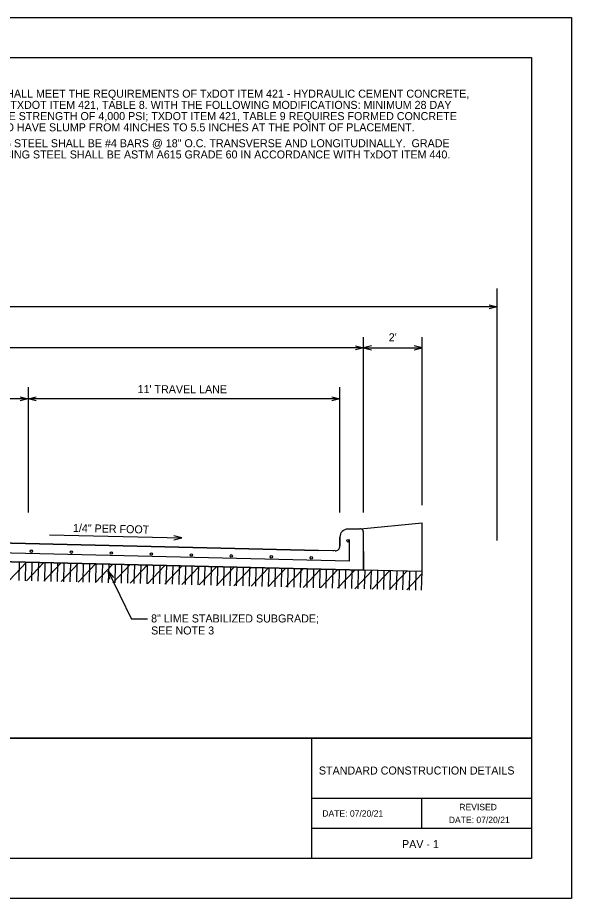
# Model space of a CAD drawing. Extents: x 2082772.9 to 2082789.9, y 13331290.1 to 13331301.1.
# Drawn here: x 2082783 to 2082789.92, y 13331290.06 to 13331301.06 of the extents above; entities that cross this region are included whole.
import ezdxf

# ---------------------------------------------------------------- set-up
doc = ezdxf.new("R2010")
doc.units = 0
for name, color, linetype in [('Detail', 7, 'Continuous'), ('Detail Label', 7, 'Continuous'), ('Non-Print', 7, 'Continuous'), ('Sheet Title Block', 7, 'Continuous')]:
    doc.layers.add(name, color=color, linetype=linetype)

msp = doc.modelspace()

# ---------------------------------------------------------------- linework, layer by layer
at = {"layer": 'Detail'}
for p, q in [((2082787.286, 13331294.679), (2082788.053, 13331294.754)), ((2082788.053, 13331294.146), (2082788.053, 13331294.754)), ((2082787.027, 13331294.466), (2082787.027, 13331294.577)), ((2082787.027, 13331294.577), (2082787.027, 13331294.466)), ((2082787.266, 13331294.677), (2082787.127, 13331294.677)), ((2082787.266, 13331294.677), (2082787.127, 13331294.677)), ((2082787.32, 13331294.397), (2082787.32, 13331294.64)), ((2082787.32, 13331294.397), (2082787.32, 13331294.64)), ((2082786.761, 13331294.411), (2082781.67, 13331294.533)), ((2082781.67, 13331294.533), (2082786.761, 13331294.411)), ((2082787.142, 13331294.548), (2082787.141, 13331294.275)), ((2082787.141, 13331294.275), (2082781.67, 13331294.407)), ((2082786.966, 13331294.406), (2082786.761, 13331294.411)), ((2082786.966, 13331294.406), (2082786.761, 13331294.411)), ((2082787.32, 13331294.397), (2082787.32, 13331294.164)), ((2082787.32, 13331294.164), (2082787.32, 13331294.397)), ((2082781.67, 13331294.3), (2082787.32, 13331294.164)), ((2082787.32, 13331294.164), (2082781.67, 13331294.3)), ((2082782.893, 13331294.037), (2082783.11, 13331294.265)), ((2082783.017, 13331294.034), (2082783.022, 13331294.267)), ((2082783.097, 13331294.032), (2082783.102, 13331294.265)), ((2082783.109, 13331294.032), (2082783.326, 13331294.26)), ((2082783.177, 13331294.03), (2082783.182, 13331294.263)), ((2082783.257, 13331294.028), (2082783.262, 13331294.262)), ((2082783.325, 13331294.027), (2082783.542, 13331294.255)), ((2082783.337, 13331294.026), (2082783.342, 13331294.26)), ((2082783.417, 13331294.024), (2082783.422, 13331294.258)), ((2082783.497, 13331294.022), (2082783.502, 13331294.256)), ((2082783.541, 13331294.021), (2082783.758, 13331294.25)), ((2082783.577, 13331294.02), (2082783.582, 13331294.254)), ((2082783.657, 13331294.019), (2082783.662, 13331294.252)), ((2082783.737, 13331294.017), (2082783.742, 13331294.25)), ((2082783.757, 13331294.016), (2082783.974, 13331294.244)), ((2082783.817, 13331294.015), (2082783.822, 13331294.248)), ((2082783.897, 13331294.013), (2082783.902, 13331294.246)), ((2082783.976, 13331294.011), (2082783.982, 13331294.244)), ((2082784.056, 13331294.009), (2082784.062, 13331294.242)), ((2082784.136, 13331294.007), (2082784.142, 13331294.24)), ((2082783.973, 13331294.011), (2082784.19, 13331294.239)), ((2082784.189, 13331294.006), (2082784.406, 13331294.234)), ((2082784.216, 13331294.005), (2082784.222, 13331294.238)), ((2082784.296, 13331294.003), (2082784.302, 13331294.237)), ((2082784.376, 13331294.001), (2082784.382, 13331294.235)), ((2082784.405, 13331294), (2082784.623, 13331294.229)), ((2082784.456, 13331293.999), (2082784.462, 13331294.233)), ((2082784.536, 13331293.997), (2082784.542, 13331294.231)), ((2082784.616, 13331293.995), (2082784.622, 13331294.229)), ((2082784.621, 13331293.995), (2082784.839, 13331294.224)), ((2082784.696, 13331293.993), (2082784.702, 13331294.227)), ((2082784.776, 13331293.992), (2082784.782, 13331294.225)), ((2082784.837, 13331293.99), (2082785.055, 13331294.218)), ((2082784.856, 13331293.99), (2082784.862, 13331294.223)), ((2082784.936, 13331293.988), (2082784.942, 13331294.221)), ((2082785.016, 13331293.986), (2082785.022, 13331294.219)), ((2082785.053, 13331293.985), (2082785.271, 13331294.213)), ((2082785.096, 13331293.984), (2082785.102, 13331294.217)), ((2082785.176, 13331293.982), (2082785.182, 13331294.215)), ((2082785.256, 13331293.98), (2082785.262, 13331294.213)), ((2082785.269, 13331293.98), (2082785.487, 13331294.208)), ((2082785.336, 13331293.978), (2082785.342, 13331294.211)), ((2082785.416, 13331293.976), (2082785.422, 13331294.21)), ((2082785.485, 13331293.974), (2082785.703, 13331294.203)), ((2082785.496, 13331293.974), (2082785.502, 13331294.208)), ((2082785.576, 13331293.972), (2082785.582, 13331294.206)), ((2082785.656, 13331293.97), (2082785.662, 13331294.204)), ((2082785.701, 13331293.969), (2082785.919, 13331294.198)), ((2082785.736, 13331293.968), (2082785.742, 13331294.202)), ((2082785.816, 13331293.967), (2082785.822, 13331294.2)), ((2082785.896, 13331293.965), (2082785.902, 13331294.198)), ((2082785.917, 13331293.964), (2082786.135, 13331294.192)), ((2082785.976, 13331293.963), (2082785.982, 13331294.196)), ((2082786.056, 13331293.961), (2082786.062, 13331294.194)), ((2082786.133, 13331293.959), (2082786.351, 13331294.187)), ((2082786.136, 13331293.959), (2082786.141, 13331294.192)), ((2082786.216, 13331293.957), (2082786.221, 13331294.19)), ((2082786.296, 13331293.955), (2082786.301, 13331294.188)), ((2082786.349, 13331293.954), (2082786.567, 13331294.182)), ((2082786.376, 13331293.953), (2082786.381, 13331294.186)), ((2082786.456, 13331293.951), (2082786.461, 13331294.184)), ((2082786.536, 13331293.949), (2082786.541, 13331294.183)), ((2082786.566, 13331293.948), (2082786.783, 13331294.177)), ((2082786.616, 13331293.947), (2082786.621, 13331294.181)), ((2082786.696, 13331293.945), (2082786.701, 13331294.179)), ((2082786.776, 13331293.943), (2082786.781, 13331294.177)), ((2082786.782, 13331293.943), (2082786.999, 13331294.172)), ((2082786.856, 13331293.941), (2082786.861, 13331294.175)), ((2082786.936, 13331293.94), (2082786.941, 13331294.173)), ((2082786.998, 13331293.938), (2082787.215, 13331294.166)), ((2082787.016, 13331293.938), (2082787.021, 13331294.171)), ((2082787.096, 13331293.936), (2082787.101, 13331294.169)), ((2082787.176, 13331293.934), (2082787.181, 13331294.167)), ((2082787.214, 13331293.933), (2082787.431, 13331294.161)), ((2082787.256, 13331293.932), (2082787.261, 13331294.165)), ((2082788.053, 13331294.146), (2082787.32, 13331294.164)), ((2082787.336, 13331293.93), (2082787.341, 13331294.163)), ((2082787.415, 13331293.928), (2082787.421, 13331294.161)), ((2082787.43, 13331293.928), (2082787.647, 13331294.156)), ((2082787.495, 13331293.926), (2082787.501, 13331294.159)), ((2082787.575, 13331293.924), (2082787.581, 13331294.158)), ((2082787.646, 13331293.922), (2082787.863, 13331294.151)), ((2082787.655, 13331293.922), (2082787.661, 13331294.156)), ((2082787.735, 13331293.92), (2082787.741, 13331294.154)), ((2082787.815, 13331293.918), (2082787.821, 13331294.152)), ((2082787.895, 13331293.916), (2082787.901, 13331294.15)), ((2082787.975, 13331293.914), (2082787.981, 13331294.148)), ((2082788.047, 13331293.913), (2082788.053, 13331294.146)), ((2082787.862, 13331293.917), (2082788.052, 13331294.117))]:
    msp.add_line(p, q, dxfattribs=at)
for centre in [(2082783.17, 13331294.402), (2082783.67, 13331294.39), (2082784.17, 13331294.378), (2082784.67, 13331294.366), (2082785.17, 13331294.354), (2082785.669, 13331294.342), (2082786.169, 13331294.33), (2082786.669, 13331294.318)]:
    msp.add_circle(centre, 0.0159, dxfattribs=at)
for centre, radius, start, end in [((2082787.127, 13331294.577), 0.1, 90, 180), ((2082787.127, 13331294.577), 0.1, 90, 180), ((2082787.28, 13331294.64), 0.04, 0, 109.7338), ((2082787.28, 13331294.64), 0.04, 0, 109.7338), ((2082786.967, 13331294.466), 0.06, 268.6155, 0), ((2082786.967, 13331294.466), 0.06, 268.6155, 0)]:
    msp.add_arc(centre, radius, start, end, dxfattribs=at)
msp.add_ellipse((2082787.127, 13331294.532), major_axis=(0, 0.0163), ratio=0.750017, dxfattribs=at)
msp.add_ellipse((2082787.127, 13331294.532), major_axis=(0, 0.0163), ratio=0.750017, dxfattribs=at)
at = {"layer": 'Detail Label'}
for p, q in [((2082788.993, 13331294.533), (2082788.993, 13331297.682)), ((2082788.993, 13331297.451), (2082774.347, 13331297.451)), ((2082787.32, 13331294.884), (2082787.32, 13331297.073)), ((2082788.053, 13331294.977), (2082788.053, 13331297.073)), ((2082787.32, 13331296.942), (2082776.02, 13331296.942)), ((2082787.32, 13331296.942), (2082788.053, 13331296.942)), ((2082783.13, 13331296.451), (2082783.13, 13331294.884)), ((2082787.027, 13331294.884), (2082787.027, 13331296.451)), ((2082783.13, 13331296.304), (2082779.233, 13331296.304)), ((2082787.027, 13331296.304), (2082783.13, 13331296.304)), ((2082783.398, 13331294.605), (2082785.052, 13331294.566)), ((2082786.948, 13331294.403), (2082786.946, 13331294.406)), ((2082784.132, 13331294.151), (2082784.423, 13331293.552)), ((2082784.623, 13331293.552), (2082784.423, 13331293.552))]:
    msp.add_line(p, q, dxfattribs=at)
for points in [[(2082788.893, 13331297.476), (2082788.993, 13331297.451), (2082788.893, 13331297.426)], [(2082787.22, 13331296.967), (2082787.32, 13331296.942), (2082787.22, 13331296.917)], [(2082787.42, 13331296.967), (2082787.32, 13331296.942), (2082787.42, 13331296.917)], [(2082787.953, 13331296.917), (2082788.053, 13331296.942), (2082787.953, 13331296.967)], [(2082783.03, 13331296.329), (2082783.13, 13331296.304), (2082783.03, 13331296.279)], [(2082783.23, 13331296.279), (2082783.13, 13331296.304), (2082783.23, 13331296.329)], [(2082786.927, 13331296.329), (2082787.027, 13331296.304), (2082786.927, 13331296.279)], [(2082784.952, 13331294.543), (2082785.052, 13331294.566), (2082784.953, 13331294.593)], [(2082784.153, 13331294.05), (2082784.132, 13331294.151), (2082784.198, 13331294.072)]]:
    msp.add_lwpolyline(points, dxfattribs=at)
at = {"layer": 'Non-Print'}
msp.add_lwpolyline([(2082772.92, 13331301.065), (2082789.92, 13331301.065), (2082789.92, 13331290.065), (2082772.92, 13331290.065)], close=True, dxfattribs=at)
at = {"layer": 'Sheet Title Block'}
for p, q in [((2082786.67, 13331292.065), (2082786.67, 13331290.565)), ((2082786.67, 13331291.315), (2082789.42, 13331291.315)), ((2082788.045, 13331291.315), (2082788.045, 13331290.94)), ((2082786.67, 13331290.94), (2082789.42, 13331290.94))]:
    msp.add_line(p, q, dxfattribs=at)
for points in [[(2082773.92, 13331300.565), (2082789.42, 13331300.565), (2082789.42, 13331292.065), (2082773.92, 13331292.065)], [(2082773.92, 13331292.065), (2082789.42, 13331292.065), (2082789.42, 13331290.565), (2082773.92, 13331290.565)]]:
    msp.add_lwpolyline(points, close=True, dxfattribs=at)

# ---------------------------------------------------------------- texts
at = {"layer": 'Detail Label'}
for s, p in [('4.  CONCRETE SHALL MEET THE REQUIREMENTS OF TxDOT ITEM 421 - HYDRAULIC CEMENT CONCRETE, ', (2082781.794, 13331300.065)), ('CLASS P PER TXDOT ITEM 421, TABLE 8. WITH THE FOLLOWING MODIFICATIONS: MINIMUM 28 DAY ', (2082781.994, 13331299.925)), ('COMPRESSIVE STRENGTH OF 4,000 PSI; TXDOT ITEM 421, TABLE 9 REQUIRES FORMED CONCRETE ', (2082781.994, 13331299.785)), ('PAVEMENT TO HAVE SLUMP FROM 4INCHES TO 5.5 INCHES AT THE POINT OF PLACEMENT. ', (2082781.994, 13331299.645)), ('5.  REINFORCING STEEL SHALL BE #4 BARS @ 18" O.C. TRANSVERSE AND LONGITUDINALLY.  GRADE ', (2082781.794, 13331299.446)), ('OF REINFORCING STEEL SHALL BE ASTM A615 GRADE 60 IN ACCORDANCE WITH TxDOT ITEM 440.', (2082781.994, 13331299.306)), ('8" LIME STABILIZED SUBGRADE;', (2082784.667, 13331293.511)), ('SEE NOTE 3', (2082784.667, 13331293.361))]:
    msp.add_text(s, height=0.1, dxfattribs=at).set_placement(p)
for s, rotation, p in [("2'", 359.9028, (2082787.637, 13331297.023)), ("11' TRAVEL LANE", 359.9028, (2082784.498, 13331296.375)), (' 1/4" PER FOOT', 358.7196, (2082783.652, 13331294.643))]:
    msp.add_text(s, height=0.1, rotation=rotation, dxfattribs=at).set_placement(p)
at = {"layer": 'Sheet Title Block'}
for s, height, p in [('STANDARD CONSTRUCTION DETAILS', 0.1, (2082786.764, 13331291.612)), ('DATE: 07/20/21', 0.08, (2082786.807, 13331291.086)), ('REVISED', 0.08, (2082788.519, 13331291.166)), (' DATE: 07/20/21', 0.08, (2082788.358, 13331291.005)), ('PAV - 1', 0.1, (2082787.803, 13331290.693))]:
    msp.add_text(s, height=height, dxfattribs=at).set_placement(p)

doc.saveas('drawing.dxf')
